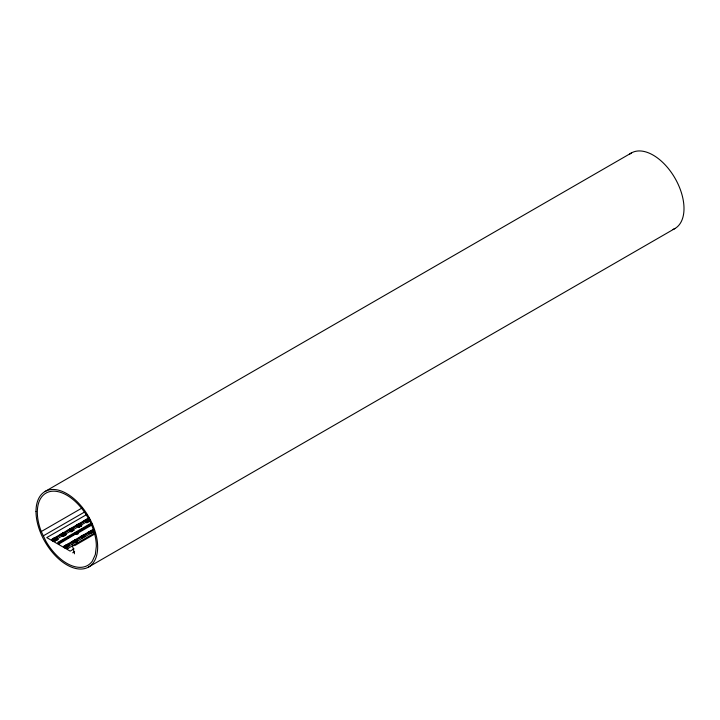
<?xml version="1.0" encoding="UTF-8"?>
<svg xmlns="http://www.w3.org/2000/svg" width="720" height="720" viewBox="0 0 720 720"><rect width="100%" height="100%" fill="white"/><g stroke="black" fill="none" stroke-linecap="round" stroke-linejoin="round"><path stroke-width="1.08" d="M91.809 525.024L77.463 533.367L76.248 533.178M53.64 538.803L53.721 538.227L53.631 538.92M54.855 537.957L54.414 537.984C54.909 536.85 55.467 538.956 54.864 537.723M63.099 533.646L62.316 533.421L63.783 533.124M70.227 528.858L71.613 528.975M77.355 525.105L77.445 524.538L77.355 525.231M65.646 545.742L65.736 545.166L65.646 546.687L65.484 545.76M86.49 519.462L86.04 519.723L86.814 519.651M81.459 536.607L81.315 536.769M89.37 532.044L89.451 531.468L89.208 532.899L89.226 531.864L89.712 533.196L92.52 531.576L92.007 531.279M45.027 491.499L631.368 152.982M41.274 531.54A41.733 24.093 60 0 1 59.193 491.94A41.733 24.093 60 0 1 96.336 546.3L95.337 554.535L92.385 561.051A41.733 24.093 60 0 1 45.963 541.305L41.274 531.54L82.179 507.924M43.335 535.833L84.24 512.217M86.697 514.539L46.755 537.597L70.155 551.115L74.052 548.865M51.804 540.513L52.362 540.549L52.083 539.217L89.1 517.842M52.992 539.73L52.245 539.298L55.053 537.543L55.881 538.02M60.156 534.726L62.955 532.98L62.946 533.502M71.694 528.894L70.866 528.417L68.058 530.037L68.805 530.469M76.716 526.032L75.969 525.6L78.768 523.845L78.759 524.376M52.857 539.055L55.188 538.083M55.044 537.732L55.881 537.687M62.775 533.331L61.092 534.681C69.489 530.271 59.463 534.339 61.092 534.681M70.011 529.155L68.67 529.929L71.694 528.552L70.857 528.597M76.581 525.357L78.912 524.385M86.67 519.471L87.507 519.426M53.469 538.83L56.439 537.3L53.874 538.848M68.67 530.055L72.09 528.075M76.905 525.375L80.163 523.611L77.589 525.15M88.416 520.074L87.903 518.949L84.483 520.929L86.814 519.822M84.807 520.983L88.065 519.039M90.117 519.885L53.1 541.26L52.542 540.657L52.542 539.703L88.587 518.895M52.542 539.703L88.866 518.976M55.215 539.433L55.854 540.081L54.378 539.136L56.385 537.975L56.79 538.335C55.017 541.215 53.163 538.362 53.982 539.955M63.126 534.87L63.756 535.518L62.289 534.573L64.296 533.412L64.854 534.879L64.224 533.898M71.037 530.307L71.667 530.946L70.191 530.01L72.585 529.074C65.034 534.393 75.078 526.14 72.585 529.407L72.126 529.668L72.756 530.316L72.315 529.776M78.939 525.744L79.569 526.383L78.102 525.447L80.109 524.286L80.505 524.637C78.741 527.517 76.887 524.664 77.706 526.257M86.85 521.172L87.48 521.82L86.004 520.875L88.011 519.723L88.569 521.19L87.939 520.2M53.82 539.856L56.772 538.2M62.289 534.915L63.63 534.141M77.535 526.167C80.775 525.267 79.803 523.71 80.667 525.753L80.037 525.105M87.48 520.614L85.446 521.604L87.345 520.443M61.884 535.392C61.425 533.349 61.947 537.102 63.756 534.312M56.313 538.803L56.943 539.451L56.313 538.803L56.628 537.408L56.628 538.236M64.224 534.24L64.53 532.845L64.692 533.772M87.939 520.542L88.398 520.281M54.459 540.441L57.267 538.821L58.014 539.388L55.206 541.008L54.459 540.576L55.206 540.873L58.014 539.388M62.37 535.878L65.169 534.258L65.925 534.69L63.117 536.436L62.37 536.004M70.272 531.315L73.08 529.686L73.827 530.127L71.019 531.873L70.272 531.315L71.019 531.747L73.827 530.127M78.183 526.743L80.982 525.123L81.738 525.69L78.93 527.31L78.183 526.878L78.93 527.175L81.738 525.69M86.085 522.18L88.893 520.56L89.64 520.992L86.832 522.747L86.085 522.315M57.402 539.181L55.071 540.153L55.395 540.648L55.071 540.333L57.402 539.361L55.395 540.522M62.982 535.905L65.313 534.798M70.884 531.333L73.215 530.055M81.126 525.492L78.795 526.464L79.11 526.959L78.795 526.635L81.126 525.663L79.11 526.824M86.697 522.207C86.841 522.297 88.857 520.389 89.64 521.127M65.925 534.69L63.117 536.436M89.64 520.992L86.832 522.747M77.625 532.845L58.914 544.014L57.996 543.483L58.086 542.241L91.215 523.116M58.914 544.014L58.635 542.781L91.764 523.656M58.635 542.781L91.953 523.701M58.275 543.366L75.807 533.241M77.76 532.116L91.395 524.241M63.819 547.452L64.368 547.488L64.089 546.147L93.321 529.281M67.896 544.617L64.089 546.147M74.961 540.441L74.97 539.91L75.798 540.054L72.162 541.53L72.918 541.962M80.073 537.102C80.883 538.101 79.974 535.563 83.322 535.266M91.611 530.928L87.975 532.404M68.292 544.14L64.872 545.994M73.395 541.197C81.63 536.13 70.101 544.221 73.557 541.296M92.007 530.451L88.587 532.296M67.869 545.805L65.997 546.885L65.502 545.562L68.454 544.239M82.368 536.265L84.267 535.104L80.685 536.688L81.009 537.183M92.178 530.541L89.604 532.422M69.282 545.751L65.106 548.199L64.557 547.596L64.557 546.642L92.808 530.325M64.557 546.642L94.059 529.848M67.536 546.831L66.393 546.075L68.4 544.914L68.805 545.265L68.634 544.347L68.634 545.175M75.141 541.809L75.771 542.448L74.304 541.512L76.689 540.567L73.737 542.232L73.737 541.404L73.737 542.232M83.232 537.345L82.206 536.94L84.6 536.004L81.648 537.669L81.648 536.832L81.648 537.669M91.26 533.133L90.495 532.935C89.199 532.314 92.214 530.577 92.502 531.783L92.358 530.649L92.358 531.477M65.835 546.795L67.734 545.643M68.328 545.4C69.21 545.418 67.824 545.229 68.958 546.381M89.55 533.097L92.502 531.441M73.899 542.322C76.05 543.015 76.995 538.2 76.689 540.909L76.23 541.17L77.319 541.863L74.988 542.7M81.81 537.759C83.961 538.452 84.906 533.637 84.6 536.346L84.141 536.265L84.582 536.706M92.682 532.692L92.052 532.044L92.502 531.783M69.984 545.382L94.338 531.324M73.728 545.058L95.157 532.692M67.41 547.281L66.771 548.073L67.689 548.613L73.512 545.247M74.682 545.616L95.139 533.799M72.684 552.78L74.628 551.655M88.632 567.018L674.973 228.501M93.267 532.368L92.808 532.413M58.086 542.241L58.824 542.826M85.572 520.101L85.266 520.542M86.004 520.875L86.391 521.442M85.095 520.569L85.608 521.694M80.487 524.844L80.109 524.286M91.53 531.216L90.783 530.919M78.912 524.214L78.129 524.286L78.912 524.52M90.774 530.973L90.468 531.414M92.052 532.044L92.358 532.503M78.102 525.447L78.48 526.005M90.117 532.377L90.495 532.935M89.55 532.269L89.712 533.196M76.716 525.897L75.969 525.6M72.585 529.407L72.198 528.849M84.6 536.346L84.213 535.788M73.827 530.253L73.08 529.686M82.863 535.536L82.233 535.788L83.016 535.887M81.774 536.166L81.144 536.418L81.693 536.652M69.57 529.461L69.633 530.73M70.191 530.01L70.578 530.568M82.206 536.94L82.593 537.507M69.282 529.695L69.444 530.622L69.3 529.497M69.633 529.902L69.795 530.82M81.297 536.634L81.459 537.561L81.315 536.427M64.674 533.97L64.35 532.737M76.689 540.909L76.311 540.351M65.925 534.816L65.169 534.258M75.717 540.477L74.736 539.973L74.655 540.54M76.23 541.17L76.869 541.818M61.848 533.799L61.542 534.24M62.289 534.573L62.667 535.131M74.304 541.512L74.682 542.07M73.098 541.44L73.098 541.746M56.772 538.542L56.385 537.975M68.787 545.472L68.4 544.914M67.05 544.662L66.744 545.103M68.328 545.733L68.634 546.201M54.378 539.136L54.765 539.694M66.393 546.075L66.78 546.633M65.835 545.967L65.997 546.885M52.992 539.595L52.245 539.298M64.278 546.111L64.836 546.723M67.05 547.164L67.599 547.263L67.689 548.613M91.584 533.322L90.954 532.674M67.86 547.02L67.23 546.372M72.108 544.131L74.466 553.815M87.903 518.949L87.903 519.777M86.67 519.804L86.679 519.282L83.871 520.902M85.446 521.604L85.113 520.704M82.881 535.347L82.863 535.869M80.505 524.637L80.343 523.71L80.343 524.547M70.866 528.417L70.857 528.939M67.068 544.482L67.05 545.004M64.188 532.647L64.188 533.475M55.053 537.543L55.044 538.065M629.559 154.215A43.596 25.173 60 0 1 674.973 178.155A43.596 25.173 60 0 1 672.993 229.446M77.526 533.106A1.152 0.666 0 0 1 77.652 534.204A1.152 0.666 0 0 1 75.843 533.853M73.422 540.657L73.863 541.071L73.422 540.657M72.891 530.046L70.884 531.207L72.891 530.046M88.704 520.911L86.697 522.072L88.704 520.911M83.016 535.716L83.016 535.716M67.221 547.812L66.474 547.38L67.221 547.812M36 511.461A43.596 25.173 60 0 0 82.242 568.989A43.596 25.173 60 0 0 82.242 507.33A43.596 25.173 60 0 0 36 511.461"/></g></svg>
